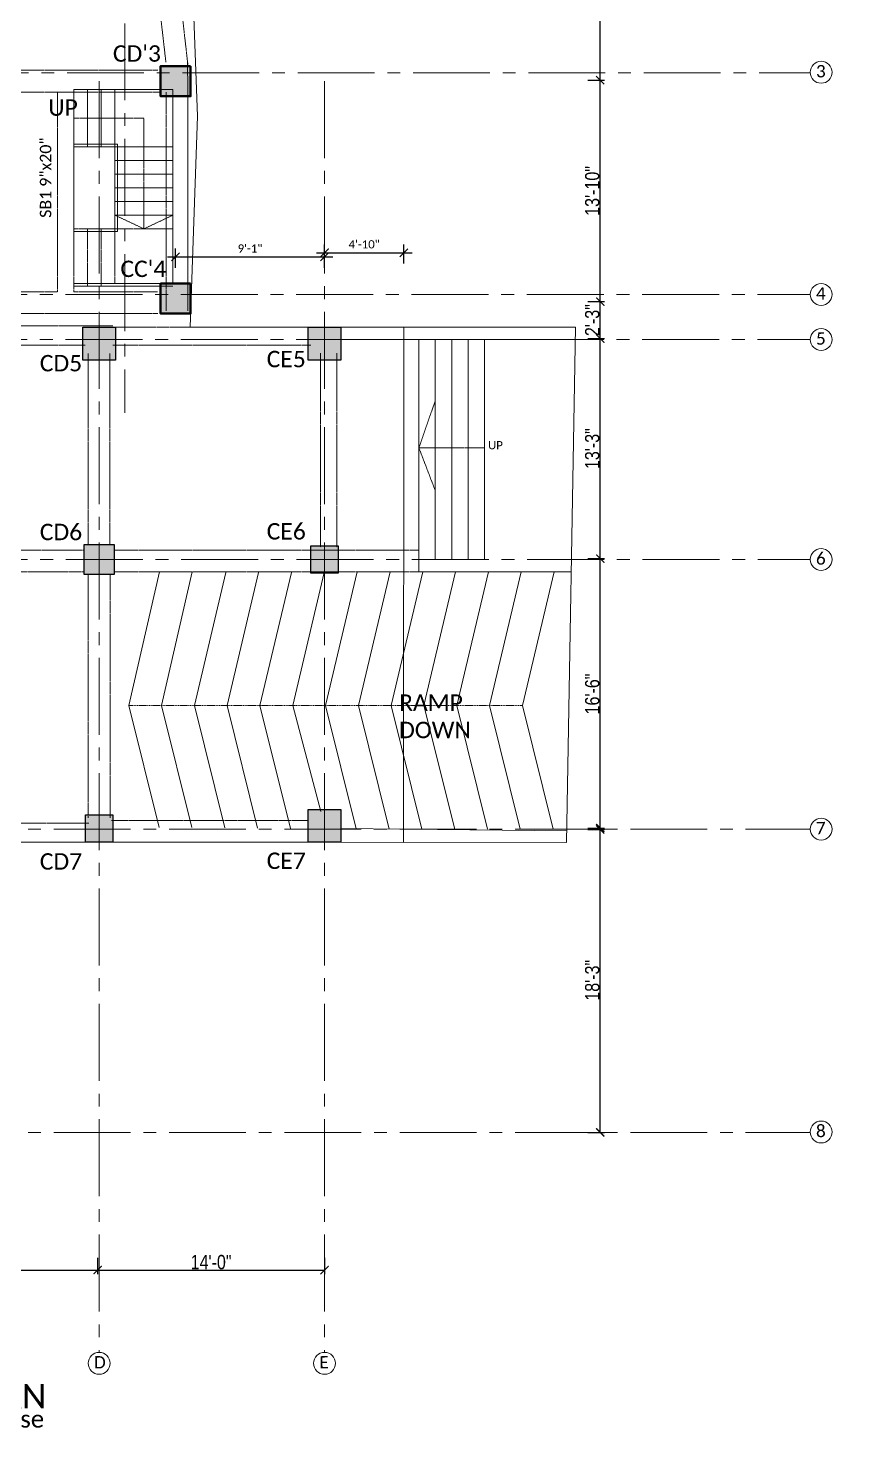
# Model space of a CAD drawing. Header units: inches. Extents: x 0 to 162649, y -36601 to -26324.
# Drawn here: x 149751 to 150364, y -32313 to -31286 of the extents above; entities that cross this region are included whole.
import ezdxf

# ---------------------------------------------------------------- set-up
doc = ezdxf.new("R2010")
doc.units = ezdxf.units.IN
doc.header["$MEASUREMENT"] = 0
for name, pattern in [('CENTER2', [1.125, 0.75, -0.125, 0.125, -0.125]), ('DASHED', [0.75, 0.5, -0.25]), ('PHANTOM2', [1.25, 0.625, -0.125, 0.125, -0.125, 0.125, -0.125])]:
    doc.linetypes.add(name, pattern=pattern)
for name, color, linetype, lineweight in [('Dim', 1, 'Continuous', 13), ('dimention', 1, 'Continuous', 13), ('hatch', 252, 'Continuous', 0), ('Line', 31, 'Continuous', 5), ('OL_AR_Center line', 253, 'CENTER2', 13), ('OL_AR_Hatch', 253, 'Continuous', 0), ('OL_AR_SECTION LINE', 253, 'PHANTOM2', 15), ('OL_AR_SYMBOL', 1, 'Continuous', 5), ('OL_AR_Text', 140, 'Continuous', 5), ('OL_AR_WALL', 255, 'Continuous', 40)]:
    doc.layers.add(name, color=color, linetype=linetype, lineweight=lineweight)
doc.styles.add('1-16 Annotative Text', font='calibri.ttf', dxfattribs={"height": 0.0625})
doc.styles.add('1-8 Annotative Text', font='calibri.ttf', dxfattribs={"height": 0.125})
doc.styles.add('Arial', font='arial.ttf', dxfattribs={"width": 0.8})
doc.dimstyles.new('1-16 Annotative Dimension', dxfattribs={"dimtxt": 0.0625, "dimasz": 0.0625, "dimexe": 0.0625, "dimexo": 0.083333, "dimgap": 0.03125, "dimtad": 1, "dimdec": 0, "dimzin": 0, "dimdsep": 46, "dimlunit": 4, "dimtxsty": '1-16 Annotative Text', "dimblk": 'ARCHTICK', "dimcen": 0.0625, "dimdle": 0.0625, "dimadec": 0, "dimazin": 0, "dimtfac": 1, "dimtdec": 0, "dimtofl": 0, "dimtmove": 0, "dimatfit": 3, "dimfxl": 0.083333, "dimfxlon": 1, "dimtolj": 1, "dimtzin": 0, "dimarcsym": 1})
doc.dimstyles.new('Dim_OLA', dxfattribs={"dimscale": 1.5, "dimtxt": 7, "dimasz": 4, "dimexe": 2, "dimexo": 0.5, "dimgap": 0.3, "dimtad": 1, "dimdec": 0, "dimzin": 0, "dimdsep": 46, "dimlunit": 3, "dimtxsty": 'Arial', "dimblk": 'ARCHTICK', "dimcen": 0.05, "dimadec": 0, "dimazin": 0, "dimtfac": 1, "dimtdec": 0, "dimtix": 1, "dimtmove": 2, "dimatfit": 3, "dimldrblk": 'DOT', "dimfxl": 6, "dimfxlon": 1, "dimtolj": 1, "dimtzin": 0, "dimarcsym": 0})

# ---------------------------------------------------------------- blocks, each defined once
blk = doc.blocks.new('_ArchTick')
at = {"color": 0, "linetype": 'ByBlock', "const_width": 0.15}
blk.add_lwpolyline([(-0.5, -0.5), (0.5, 0.5)], dxfattribs=at)
blk = doc.blocks.new('*D648')
at = {"layer": 'Defpoints', "color": 0, "transparency": 16777216}
for p in [(149980.4, -30890.1), (149956.4, -31504.6), (149980.4, -31504.6)]:
    blk.add_point(p, dxfattribs=at)
at = {"layer": 'OL_AR_Text', "color": 0, "lineweight": -2, "transparency": 16777216}
for p, q in [((149956.4, -30899.1), (149956.4, -30887.1)), ((149980.4, -30899.1), (149980.4, -30887.1)), ((149956.4, -30890.1), (149980.4, -30890.1))]:
    blk.add_line(p, q, dxfattribs=at)
at = {"layer": 'OL_AR_Text', "color": 0, "lineweight": -2, "transparency": 16777216, "xscale": 6, "yscale": 6, "zscale": 6, "rotation": 180}
blk.add_blockref('_ArchTick', (149956.4, -30890.1), dxfattribs=at)
at = {"layer": 'OL_AR_Text', "color": 0, "lineweight": -2, "transparency": 16777216, "xscale": 6, "yscale": 6, "zscale": 6}
blk.add_blockref('_ArchTick', (149980.4, -30890.1), dxfattribs=at)
at = {"layer": 'OL_AR_Text', "color": 0, "transparency": 16777216, "insert": (149968.4, -30884.4), "char_height": 10.5, "attachment_point": 5, "style": 'Arial'}
blk.add_mtext("\\A1;2'", dxfattribs=at)
blk = doc.blocks.new('_Dot')
at = {"color": 0, "linetype": 'ByBlock', "lineweight": -2}
blk.add_line((-0.5, 0), (-1, 0), dxfattribs=at)
at = {"color": 0, "linetype": 'ByBlock', "const_width": 0.5}
blk.add_lwpolyline([(-0.25, 0, 1), (0.25, 0, 1)], format="xyb", close=True, dxfattribs=at)
blk = doc.blocks.new('*D666')
at = {"layer": 'Defpoints', "color": 0, "transparency": 16777216}
for p in [(149875.4, -30889.6), (149850.2, -31123.4), (149875.4, -31353.3)]:
    blk.add_point(p, dxfattribs=at)
at = {"layer": 'OL_AR_Text', "color": 0, "lineweight": -2, "transparency": 16777216}
for p, q in [((149850.2, -30898.6), (149850.2, -30886.6)), ((149875.4, -30898.6), (149875.4, -30886.6)), ((149850.2, -30889.6), (149844.2, -30889.6)), ((149850.2, -30889.6), (149875.4, -30889.6)), ((149875.4, -30889.6), (149881.4, -30889.6))]:
    blk.add_line(p, q, dxfattribs=at)
at = {"layer": 'OL_AR_Text', "color": 0, "lineweight": -2, "transparency": 16777216, "xscale": 6, "yscale": 6, "zscale": 6}
blk.add_blockref('_ArchTick', (149850.2, -30889.6), dxfattribs=at)
at = {"layer": 'OL_AR_Text', "color": 0, "lineweight": -2, "transparency": 16777216, "xscale": 6, "yscale": 6, "zscale": 6, "rotation": 180}
blk.add_blockref('_ArchTick', (149875.4, -30889.6), dxfattribs=at)
at = {"layer": 'OL_AR_Text', "color": 0, "transparency": 16777216, "insert": (149865.3, -30889.6), "char_height": 10.5, "attachment_point": 5, "style": 'Arial'}
blk.add_mtext('\\A1;2\'-1"', dxfattribs=at)
blk = doc.blocks.new('*D667')
at = {"layer": 'Defpoints', "color": 0, "transparency": 16777216}
for p in [(150151.9, -30890.1), (149980.4, -31504.6), (150151.9, -31507.7)]:
    blk.add_point(p, dxfattribs=at)
at = {"layer": 'OL_AR_Text', "color": 0, "lineweight": -2, "transparency": 16777216}
for p, q in [((149980.4, -30899.1), (149980.4, -30887.1)), ((150151.9, -30899.1), (150151.9, -30887.1)), ((149980.4, -30890.1), (150151.9, -30890.1))]:
    blk.add_line(p, q, dxfattribs=at)
at = {"layer": 'OL_AR_Text', "color": 0, "lineweight": -2, "transparency": 16777216, "xscale": 6, "yscale": 6, "zscale": 6, "rotation": 180}
blk.add_blockref('_ArchTick', (149980.4, -30890.1), dxfattribs=at)
at = {"layer": 'OL_AR_Text', "color": 0, "lineweight": -2, "transparency": 16777216, "xscale": 6, "yscale": 6, "zscale": 6}
blk.add_blockref('_ArchTick', (150151.9, -30890.1), dxfattribs=at)
at = {"layer": 'OL_AR_Text', "color": 0, "transparency": 16777216, "insert": (150066.2, -30884.4), "char_height": 10.5, "attachment_point": 5, "style": 'Arial'}
blk.add_mtext('\\A1;14\'-4"', dxfattribs=at)
blk = doc.blocks.new('*D687')
at = {"layer": 'Defpoints', "color": 0, "transparency": 16777216}
for p in [(149968.4, -31453.1), (149859.4, -31472.6), (149968.4, -31504.6)]:
    blk.add_point(p, dxfattribs=at)
at = {"layer": 'dimention', "color": 0, "lineweight": -2, "transparency": 16777216}
for p, q in [((149853.4, -31453.1), (149974.4, -31453.1)), ((149859.4, -31461.1), (149859.4, -31447.1)), ((149968.4, -31461.1), (149968.4, -31447.1))]:
    blk.add_line(p, q, dxfattribs=at)
at = {"layer": 'dimention', "color": 0, "lineweight": -2, "transparency": 16777216, "xscale": 6, "yscale": 6, "zscale": 6, "rotation": 180}
blk.add_blockref('_ArchTick', (149859.4, -31453.1), dxfattribs=at)
at = {"layer": 'dimention', "color": 0, "lineweight": -2, "transparency": 16777216, "xscale": 6, "yscale": 6, "zscale": 6}
blk.add_blockref('_ArchTick', (149968.4, -31453.1), dxfattribs=at)
at = {"layer": 'dimention', "color": 0, "transparency": 16777216, "insert": (149913.9, -31447), "char_height": 6, "attachment_point": 5, "style": '1-16 Annotative Text'}
blk.add_mtext('\\A1;9\'-1"', dxfattribs=at)
blk = doc.blocks.new('*D688')
at = {"layer": 'Defpoints', "color": 0, "transparency": 16777216}
for p in [(150026.4, -31450.1), (149968.4, -31504.6), (150026.4, -31504.6)]:
    blk.add_point(p, dxfattribs=at)
at = {"layer": 'dimention', "color": 0, "lineweight": -2, "transparency": 16777216}
for p, q in [((149962.4, -31450.1), (150032.4, -31450.1)), ((149968.4, -31458.1), (149968.4, -31444.1)), ((150026.4, -31458.1), (150026.4, -31444.1))]:
    blk.add_line(p, q, dxfattribs=at)
at = {"layer": 'dimention', "color": 0, "lineweight": -2, "transparency": 16777216, "xscale": 6, "yscale": 6, "zscale": 6, "rotation": 180}
blk.add_blockref('_ArchTick', (149968.4, -31450.1), dxfattribs=at)
at = {"layer": 'dimention', "color": 0, "lineweight": -2, "transparency": 16777216, "xscale": 6, "yscale": 6, "zscale": 6}
blk.add_blockref('_ArchTick', (150026.4, -31450.1), dxfattribs=at)
at = {"layer": 'dimention', "color": 0, "transparency": 16777216, "insert": (149997.4, -31444), "char_height": 6, "attachment_point": 5, "style": '1-16 Annotative Text'}
blk.add_mtext('\\A1;4\'-10"', dxfattribs=at)
blk = doc.blocks.new('*D707')
at = {"layer": 'Defpoints', "color": 0, "transparency": 16777216}
for p in [(0, -31503.6), (153571.7, -31503.6), (153473.9, -31684.6)]:
    blk.add_point(p, dxfattribs=at)
at = {"layer": 'dimention', "color": 0, "lineweight": -2, "transparency": 16777216}
for p, q in [((153563.7, -31503.6), (153577.7, -31503.6)), ((153571.7, -31690.6), (153571.7, -31497.6)), ((153563.7, -31684.6), (153577.7, -31684.6))]:
    blk.add_line(p, q, dxfattribs=at)
at = {"layer": 'dimention', "color": 0, "lineweight": -2, "transparency": 16777216, "xscale": 6, "yscale": 6, "zscale": 6}
for p, rotation in [((153571.7, -31503.6), 90), ((153571.7, -31684.6), 270)]:
    blk.add_blockref('_ArchTick', p, dxfattribs=dict(at, rotation=rotation))
at = {"layer": 'dimention', "color": 0, "transparency": 16777216, "insert": (153565.7, -31594.1), "char_height": 6, "attachment_point": 5, "rotation": 90, "style": '1-16 Annotative Text'}
blk.add_mtext('\\A1;15\'-1"', dxfattribs=at)
blk = doc.blocks.new('*D1381')
at = {"layer": 'Defpoints', "color": 0, "transparency": 16777216}
for p in [(149980.3, -31871), (150170.1, -31871), (149655.7, -32093.6)]:
    blk.add_point(p, dxfattribs=at)
at = {"layer": 'OL_AR_Text', "color": 0, "lineweight": -2, "transparency": 16777216}
for p, q in [((150161.1, -31871), (150173.1, -31871)), ((150170.1, -32093.6), (150170.1, -31871)), ((150161.1, -32093.6), (150173.1, -32093.6))]:
    blk.add_line(p, q, dxfattribs=at)
at = {"layer": 'OL_AR_Text', "color": 0, "lineweight": -2, "transparency": 16777216, "xscale": 6, "yscale": 6, "zscale": 6}
for p, rotation in [((150170.1, -31871), 90), ((150170.1, -32093.6), 270)]:
    blk.add_blockref('_ArchTick', p, dxfattribs=dict(at, rotation=rotation))
at = {"layer": 'OL_AR_Text', "color": 0, "transparency": 16777216, "insert": (150164.3, -31982.3), "char_height": 10.5, "attachment_point": 5, "rotation": 90, "style": 'Arial'}
blk.add_mtext('\\A1;18\'-3"', dxfattribs=at)
blk = doc.blocks.new('*D1382')
at = {"layer": 'Defpoints', "color": 0, "transparency": 16777216}
for p in [(149870.8, -31485.9), (150170.1, -31485.9), (149978.3, -31512.9)]:
    blk.add_point(p, dxfattribs=at)
at = {"layer": 'OL_AR_Text', "color": 0, "lineweight": -2, "transparency": 16777216}
for p, q in [((150161.1, -31485.9), (150173.1, -31485.9)), ((150170.1, -31512.9), (150170.1, -31485.9)), ((150161.1, -31512.9), (150173.1, -31512.9))]:
    blk.add_line(p, q, dxfattribs=at)
at = {"layer": 'OL_AR_Text', "color": 0, "lineweight": -2, "transparency": 16777216, "xscale": 6, "yscale": 6, "zscale": 6}
for p, rotation in [((150170.1, -31485.9), 90), ((150170.1, -31512.9), 270)]:
    blk.add_blockref('_ArchTick', p, dxfattribs=dict(at, rotation=rotation))
at = {"layer": 'OL_AR_Text', "color": 0, "transparency": 16777216, "insert": (150164.3, -31499.4), "char_height": 10.5, "width": 22.473, "attachment_point": 5, "rotation": 90, "style": 'Arial'}
blk.add_mtext('\\A1;2\'-3"', dxfattribs=at)
blk = doc.blocks.new('*D1383')
at = {"layer": 'Defpoints', "color": 0, "transparency": 16777216}
for p in [(149868.4, -31323.9), (150170.1, -31323.9), (149870.8, -31485.9)]:
    blk.add_point(p, dxfattribs=at)
at = {"layer": 'OL_AR_Text', "color": 0, "lineweight": -2, "transparency": 16777216}
for p, q in [((150161.1, -31323.9), (150173.1, -31323.9)), ((150170.1, -31485.9), (150170.1, -31323.9)), ((150161.1, -31485.9), (150173.1, -31485.9))]:
    blk.add_line(p, q, dxfattribs=at)
at = {"layer": 'OL_AR_Text', "color": 0, "lineweight": -2, "transparency": 16777216, "xscale": 6, "yscale": 6, "zscale": 6}
for p, rotation in [((150170.1, -31323.9), 90), ((150170.1, -31485.9), 270)]:
    blk.add_blockref('_ArchTick', p, dxfattribs=dict(at, rotation=rotation))
at = {"layer": 'OL_AR_Text', "color": 0, "transparency": 16777216, "insert": (150164.3, -31404.9), "char_height": 10.5, "attachment_point": 5, "rotation": 90, "style": 'Arial'}
blk.add_mtext('\\A1;13\'-10"', dxfattribs=at)
blk = doc.blocks.new('*D1364')
at = {"layer": 'Defpoints', "color": 0, "transparency": 16777216}
for p in [(149847.9, -31125.9), (150170.1, -31125.9), (149868.4, -31323.9)]:
    blk.add_point(p, dxfattribs=at)
at = {"layer": 'OL_AR_Text', "color": 0, "lineweight": -2, "transparency": 16777216}
for p, q in [((150161.1, -31125.9), (150173.1, -31125.9)), ((150170.1, -31323.9), (150170.1, -31125.9)), ((150161.1, -31323.9), (150173.1, -31323.9))]:
    blk.add_line(p, q, dxfattribs=at)
at = {"layer": 'OL_AR_Text', "color": 0, "lineweight": -2, "transparency": 16777216, "xscale": 6, "yscale": 6, "zscale": 6}
for p, rotation in [((150170.1, -31125.9), 90), ((150170.1, -31323.9), 270)]:
    blk.add_blockref('_ArchTick', p, dxfattribs=dict(at, rotation=rotation))
at = {"layer": 'OL_AR_Text', "color": 0, "transparency": 16777216, "insert": (150164.3, -31224.9), "char_height": 10.5, "attachment_point": 5, "rotation": 90, "style": 'Arial'}
blk.add_mtext('\\A1;16\'-4"', dxfattribs=at)
blk = doc.blocks.new('*D1367')
at = {"layer": 'Defpoints', "color": 0, "transparency": 16777216}
for p in [(149802.4, -32092.9), (149643.7, -32105.6), (149802.4, -32194.3)]:
    blk.add_point(p, dxfattribs=at)
at = {"layer": 'OL_AR_Text', "color": 0, "lineweight": -2, "transparency": 16777216}
for p, q in [((149643.7, -32185.3), (149643.7, -32197.3)), ((149802.4, -32185.3), (149802.4, -32197.3)), ((149643.7, -32194.3), (149802.4, -32194.3))]:
    blk.add_line(p, q, dxfattribs=at)
at = {"layer": 'OL_AR_Text', "color": 0, "lineweight": -2, "transparency": 16777216, "xscale": 6, "yscale": 6, "zscale": 6, "rotation": 180}
blk.add_blockref('_ArchTick', (149643.7, -32194.3), dxfattribs=at)
at = {"layer": 'OL_AR_Text', "color": 0, "lineweight": -2, "transparency": 16777216, "xscale": 6, "yscale": 6, "zscale": 6}
blk.add_blockref('_ArchTick', (149802.4, -32194.3), dxfattribs=at)
at = {"layer": 'OL_AR_Text', "color": 0, "transparency": 16777216, "insert": (149723, -32188.5), "char_height": 10.5, "attachment_point": 5, "style": 'Arial'}
blk.add_mtext('\\A1;13\'-3"', dxfattribs=at)
blk = doc.blocks.new('*D1368')
at = {"layer": 'Defpoints', "color": 0, "transparency": 16777216}
for p in [(149802.4, -32092.9), (149968.4, -32092.9), (149968.4, -32194.3)]:
    blk.add_point(p, dxfattribs=at)
at = {"layer": 'OL_AR_Text', "color": 0, "lineweight": -2, "transparency": 16777216}
for p, q in [((149802.4, -32185.3), (149802.4, -32197.3)), ((149968.4, -32185.3), (149968.4, -32197.3)), ((149802.4, -32194.3), (149968.4, -32194.3))]:
    blk.add_line(p, q, dxfattribs=at)
at = {"layer": 'OL_AR_Text', "color": 0, "lineweight": -2, "transparency": 16777216, "xscale": 6, "yscale": 6, "zscale": 6, "rotation": 180}
blk.add_blockref('_ArchTick', (149802.4, -32194.3), dxfattribs=at)
at = {"layer": 'OL_AR_Text', "color": 0, "lineweight": -2, "transparency": 16777216, "xscale": 6, "yscale": 6, "zscale": 6}
blk.add_blockref('_ArchTick', (149968.4, -32194.3), dxfattribs=at)
at = {"layer": 'OL_AR_Text', "color": 0, "transparency": 16777216, "insert": (149885.4, -32188.5), "char_height": 10.5, "attachment_point": 5, "style": 'Arial'}
blk.add_mtext('\\A1;14\'-0"', dxfattribs=at)
blk = doc.blocks.new('*D1371')
at = {"layer": 'Defpoints', "color": 0, "transparency": 16777216}
for p in [(149978.3, -31673.9), (150170.1, -31673.9), (149980.3, -31872)]:
    blk.add_point(p, dxfattribs=at)
at = {"layer": 'OL_AR_Text', "color": 0, "lineweight": -2, "transparency": 16777216}
for p, q in [((150161.1, -31673.9), (150173.1, -31673.9)), ((150170.1, -31872), (150170.1, -31673.9)), ((150161.1, -31872), (150173.1, -31872))]:
    blk.add_line(p, q, dxfattribs=at)
at = {"layer": 'OL_AR_Text', "color": 0, "lineweight": -2, "transparency": 16777216, "xscale": 6, "yscale": 6, "zscale": 6}
for p, rotation in [((150170.1, -31673.9), 90), ((150170.1, -31872), 270)]:
    blk.add_blockref('_ArchTick', p, dxfattribs=dict(at, rotation=rotation))
at = {"layer": 'OL_AR_Text', "color": 0, "transparency": 16777216, "insert": (150164.3, -31772.9), "char_height": 10.5, "attachment_point": 5, "rotation": 90, "style": 'Arial'}
blk.add_mtext('\\A1;16\'-6"', dxfattribs=at)
blk = doc.blocks.new('*D1372')
at = {"layer": 'Defpoints', "color": 0, "transparency": 16777216}
for p in [(149980.3, -31512.9), (150170.1, -31512.9), (149978.3, -31673.9)]:
    blk.add_point(p, dxfattribs=at)
at = {"layer": 'OL_AR_Text', "color": 0, "lineweight": -2, "transparency": 16777216}
for p, q in [((150161.1, -31512.9), (150173.1, -31512.9)), ((150170.1, -31673.9), (150170.1, -31512.9)), ((150161.1, -31673.9), (150173.1, -31673.9))]:
    blk.add_line(p, q, dxfattribs=at)
at = {"layer": 'OL_AR_Text', "color": 0, "lineweight": -2, "transparency": 16777216, "xscale": 6, "yscale": 6, "zscale": 6}
for p, rotation in [((150170.1, -31512.9), 90), ((150170.1, -31673.9), 270)]:
    blk.add_blockref('_ArchTick', p, dxfattribs=dict(at, rotation=rotation))
at = {"layer": 'OL_AR_Text', "color": 0, "transparency": 16777216, "insert": (150164.3, -31593.4), "char_height": 10.5, "attachment_point": 5, "rotation": 90, "style": 'Arial'}
blk.add_mtext('\\A1;13\'-3"', dxfattribs=at)

msp = doc.modelspace()

# ---------------------------------------------------------------- hatches: boundary and pattern name
at = {"layer": 'hatch'}
h = msp.add_hatch(color=256, dxfattribs=at)
h.dxf.hatch_style = 1
h.paths.add_polyline_path([(149815.49, -31504.63), (149815.49, -31528.63), (149791.49, -31528.63), (149791.49, -31504.63)])
h = msp.add_hatch(color=256, dxfattribs=at)
h.dxf.hatch_style = 1
h.paths.add_polyline_path([(149980.4, -31504.63), (149980.4, -31528.63), (149956.4, -31528.63), (149956.4, -31504.63)])
h = msp.add_hatch(color=256, dxfattribs=at)
h.dxf.hatch_style = 1
h.paths.add_polyline_path([(149814.41, -31663.57), (149814.41, -31685.57), (149792.41, -31685.57), (149792.41, -31663.57)])
h = msp.add_hatch(color=256, dxfattribs=at)
h.dxf.hatch_style = 1
h.paths.add_polyline_path([(149978.33, -31664.57), (149978.33, -31684.57), (149958.33, -31684.57), (149958.33, -31664.57)])
h = msp.add_hatch(color=256, dxfattribs=at)
h.dxf.hatch_style = 1
h.paths.add_polyline_path([(149813.49, -31861.38), (149813.49, -31881.38), (149793.49, -31881.38), (149793.49, -31861.38)])
h = msp.add_hatch(color=256, dxfattribs=at)
h.dxf.hatch_style = 1
h.paths.add_polyline_path([(149980.33, -31857.38), (149980.33, -31881.38), (149956.33, -31881.38), (149956.33, -31857.38)])
at = {"layer": 'OL_AR_Text'}
h = msp.add_hatch(color=256, dxfattribs=at)
h.dxf.hatch_style = 1
h.paths.add_polyline_path([(149870.41, -31313.63), (149870.41, -31335.63), (149848.41, -31335.63), (149848.41, -31313.63)])
h = msp.add_hatch(color=256, dxfattribs=at)
h.dxf.hatch_style = 1
h.paths.add_polyline_path([(149870.41, -31472.63), (149870.41, -31494.63), (149848.41, -31494.63), (149848.41, -31472.63)])

# ---------------------------------------------------------------- linework, layer by layer
for points in [[(149815.49, -31504.63), (149815.49, -31528.63), (149791.49, -31528.63), (149791.49, -31504.63), (149815.49, -31504.63)], [(149980.4, -31504.63), (149980.4, -31528.63), (149956.4, -31528.63), (149956.4, -31504.63), (149980.4, -31504.63)], [(149814.41, -31663.57), (149814.41, -31685.57), (149792.41, -31685.57), (149792.41, -31663.57), (149814.41, -31663.57)], [(149978.33, -31664.57), (149978.33, -31684.57), (149958.33, -31684.57), (149958.33, -31664.57), (149978.33, -31664.57)], [(149813.49, -31861.38), (149813.49, -31881.38), (149793.49, -31881.38), (149793.49, -31861.38), (149813.49, -31861.38)], [(149980.33, -31857.38), (149980.33, -31881.38), (149956.33, -31881.38), (149956.33, -31857.38), (149980.33, -31857.38)]]:
    msp.add_lwpolyline(points)
at = {"layer": 'Dim'}
msp.add_line((149785, -31372.63), (149785, -31432.63), dxfattribs=at)
at = {"layer": 'dimention'}
for centre in [(150331.7, -31318.11), (150331.72, -31480.63), (150331.72, -31513.63), (150331.68, -31674.51), (150331.72, -31871.75), (150331.71, -32093.27), (149968.4, -32262.47)]:
    msp.add_circle(centre, 8, dxfattribs=at)
at = {"layer": 'Line'}
msp.add_line((149743.33, -31881.38), (150145.34, -31881.57), dxfattribs=at)
msp.add_lwpolyline([(149075.53, -32176.78), (149076.74, -31477.63), (149619.39, -31477.63), (149619.39, -30911.63), (149832.29, -30911.63), (149850.17, -31120.35), (149866.85, -31119.32), (149875.41, -31350.31), (149870.1, -31504.63), (150026.4, -31504.63), (150026.23, -31881.52), (149743.33, -31881.38), (149733.38, -32162.69)], close=True, dxfattribs=at)
at = {"layer": 'OL_AR_Center line', "ltscale": 75}
for p, q in [((149822.33, -30776.13), (149822.33, -31567.11)), ((148936.24, -31318.63), (150323.72, -31318.63)), ((149803.49, -31324.63), (149803.49, -32254.47)), ((149968.4, -31324.63), (149968.4, -32254.47)), ((148935.16, -31480.63), (150323.72, -31480.63)), ((148935.16, -31513.63), (150323.72, -31513.63)), ((148935.4, -31674.57), (150323.72, -31674.57)), ((148926.48, -31871.66), (150323.72, -31871.66)), ((148926.48, -31871.75), (150323.72, -31871.75)), ((148926.48, -32093.63), (150323.72, -32093.63))]:
    msp.add_line(p, q, dxfattribs=at)
at = {"layer": 'OL_AR_Hatch'}
for p, q in [((149785, -31372.63), (149785, -31330.63)), ((149795, -31372.63), (149795, -31330.63)), ((149805, -31372.63), (149805, -31330.63)), ((149815, -31432.63), (149815, -31330.63)), ((149785, -31370.63), (149817, -31370.63)), ((149817, -31434.63), (149817, -31370.63)), ((149785, -31372.63), (149857.47, -31372.63)), ((149815, -31382.63), (149857.47, -31382.63)), ((149815, -31392.63), (149857.47, -31392.63)), ((149815, -31402.63), (149857.47, -31402.63)), ((149815, -31412.63), (149857.47, -31412.63)), ((149815, -31422.63), (149857.47, -31422.63)), ((149785, -31434.63), (149817, -31434.63)), ((149785, -31472.63), (149857.47, -31472.63)), ((149785, -31474.63), (149857.47, -31474.63)), ((149978.33, -31513.63), (150151.98, -31513.63)), ((150037.4, -31674.57), (150037.4, -31513.63)), ((150049.4, -31674.57), (150049.4, -31513.63)), ((150061.4, -31674.57), (150061.4, -31513.63)), ((150073.4, -31674.57), (150073.4, -31513.63)), ((150085.4, -31674.57), (150085.4, -31513.63)), ((149980.33, -31871.19), (150145.5, -31872.94))]:
    msp.add_line(p, q, dxfattribs=at)
for points in [[(149868.11, -31310.63), (149868.41, -31330.63), (149868.41, -31492.63)], [(149785, -31330.63), (149857.47, -31330.63), (149857.47, -31472.63)], [(149978.33, -31504.63), (150151.98, -31504.63), (150145.34, -31881.57), (149980.33, -31881.38)], [(149847.59, -31683.57), (149825.14, -31781.28)], [(149871.59, -31683.57), (149849.14, -31781.28)], [(149896.19, -31683.95), (149873.14, -31781.28)], [(149920.19, -31683.95), (149897.14, -31781.28)], [(149944.19, -31683.95), (149921.14, -31781.28)], [(149968.19, -31683.95), (149945.14, -31781.28)], [(149992.28, -31683.57), (149969.14, -31781.28)], [(150016.28, -31683.57), (149993.14, -31781.28)], [(150040.28, -31683.57), (150017.14, -31781.28)], [(150037.33, -31683.57), (150148.99, -31683.57)], [(150064.28, -31683.57), (150041.14, -31781.28)], [(150088.28, -31683.57), (150065.14, -31781.28)], [(150112.28, -31683.57), (150089.14, -31781.28)], [(150136.28, -31683.57), (150113.14, -31781.28)], [(149847.33, -31870.61), (149825.14, -31781.28)], [(149871.33, -31870.61), (149849.14, -31781.28)], [(149895.38, -31870.82), (149873.14, -31781.28)], [(149919.43, -31871.02), (149897.14, -31781.28)], [(149943.48, -31871.22), (149921.14, -31781.28)], [(149965.66, -31858.89), (149945.14, -31781.28)], [(149991.58, -31871.63), (149969.14, -31781.28)], [(150015.59, -31871.66), (149993.14, -31781.28)], [(150039.59, -31871.66), (150017.14, -31781.28)], [(150063.59, -31871.66), (150041.14, -31781.28)], [(150087.59, -31871.66), (150065.14, -31781.28)], [(150111.59, -31871.66), (150089.14, -31781.28)], [(150135.59, -31871.66), (150113.14, -31781.28)], [(149980.33, -31881.38), (149643.62, -31881.38)]]:
    msp.add_lwpolyline(points, dxfattribs=at)
at = {"layer": 'OL_AR_SECTION LINE'}
msp.add_line((150113.14, -31781.28), (149825.14, -31781.28), dxfattribs=at)
at = {"layer": 'OL_AR_SYMBOL', "linetype": 'DASHED'}
for p, q in [((149773, -31478.63), (149773, -31332.63)), ((149785, -31372.63), (149785, -31332.63)), ((149785, -31478.63), (149785, -31432.63)), ((149785, -31432.63), (149857.47, -31432.63)), ((149795, -31474.63), (149795, -31432.63)), ((149805, -31474.63), (149805, -31432.63)), ((149815, -31472.63), (149815, -31432.63)), ((149958.33, -31504.63), (149813.41, -31504.63)), ((150037.4, -31592.79), (150085.4, -31592.79)), ((149652.18, -31667.57), (149792.15, -31667.57)), ((149814.16, -31667.57), (150037.33, -31667.57)), ((149643.7, -31683.57), (149792.15, -31683.57)), ((149814.16, -31683.57), (150037.33, -31683.57))]:
    msp.add_line(p, q, dxfattribs=at)
for points in [[(149832.07, -31134.63), (149852.31, -31310.63)], [(149848.17, -31134.63), (149868.41, -31312.63)], [(149672.64, -31316.63), (149846.41, -31316.63)], [(149672.64, -31332.63), (149848.41, -31332.63)], [(149852.41, -31332.63), (149852.41, -31332.63), (149852.41, -31492.63)], [(149836.24, -31432.63), (149836.24, -31351.63), (149785, -31351.63)], [(149815, -31422.63), (149836.24, -31432.63), (149857.47, -31422.63)], [(149672.64, -31478.63), (149773, -31478.63)], [(149785, -31478.63), (149846.41, -31478.63)], [(149672.64, -31494.63), (149846.41, -31494.63)], [(149655.62, -31503.63), (149813.41, -31503.63)], [(149655.62, -31517.63), (149793.41, -31517.63)], [(149795.45, -31663.82), (149795.41, -31523.63)], [(149811.41, -31663.82), (149811.41, -31523.63)], [(149813.41, -31517.63), (149958.33, -31517.63)], [(149965.33, -31523.63), (149965.33, -31665.57)], [(149977.33, -31523.63), (149977.33, -31665.57)], [(150049.4, -31558.45), (150037.4, -31592.79), (150049.4, -31624.13)], [(150037.33, -31671.57), (150037.33, -31683.57)], [(149795.49, -31863.39), (149795.45, -31685.32)], [(149811.49, -31863.38), (149811.45, -31685.32)], [(149795.84, -31867.35), (149654.1, -31867.35)], [(149956.33, -31865.38), (149812.34, -31865.38)]]:
    msp.add_lwpolyline(points, dxfattribs=at)
at = {"layer": 'OL_AR_Text'}
msp.add_circle((149803.49, -32262.47), 8, dxfattribs=at)
at = {"layer": 'OL_AR_WALL'}
for points in [[(149870.41, -31313.63), (149870.41, -31335.63), (149848.41, -31335.63), (149848.41, -31313.63), (149870.41, -31313.63)], [(149870.41, -31313.63), (149870.41, -31335.63), (149848.41, -31335.63), (149848.41, -31313.63), (149870.41, -31313.63)], [(149870.41, -31472.63), (149870.41, -31494.63), (149848.41, -31494.63), (149848.41, -31472.63), (149870.41, -31472.63)], [(149870.41, -31472.63), (149870.41, -31494.63), (149848.41, -31494.63), (149848.41, -31472.63), (149870.41, -31472.63)]]:
    msp.add_lwpolyline(points, dxfattribs=at)

# ---------------------------------------------------------------- texts
at = {"layer": 'dimention', "style": '1-16 Annotative Text'}
for s, p in [('3', (150327.98, -31321.92)), ('4', (150328, -31484.45)), ('5', (150328, -31517.45)), ('6', (150327.96, -31678.33)), ('7', (150327.96, -31875.51)), ('8', (150327.99, -32097.09)), ('D', (149799.77, -32266.29)), ('E', (149964.68, -32266.29))]:
    msp.add_text(s, height=9, rotation=1, dxfattribs=at).set_placement(p)
at = {"layer": 'OL_AR_Text', "char_height": 12, "attachment_point": 1, "style": '1-8 Annotative Text'}
for s, insert in [("CD'3", (149813.58, -31298.39)), ("CC'4", (149819.08, -31455.89)), ('CD5', (149760.08, -31524.89)), ('CE5', (149926.08, -31521.89)), ('CD6', (149760.08, -31648.39)), ('CE6', (149926.08, -31647.89)), ('CD7', (149760.08, -31889.37)), ('CE7', (149926.08, -31888.87))]:
    msp.add_mtext(s, dxfattribs=dict(at, insert=insert))
at = {"layer": 'OL_AR_Text', "width": 56.506, "attachment_point": 1}
for s, insert, char_height, style in [('\\A1;UP', (149766.21, -31337.94), 12, '1-8 Annotative Text'), ('\\A1;UP', (150087.99, -31587.91), 6, '1-16 Annotative Text'), ('\\A1;RAMP DOWN', (150022.91, -31773.21), 12, '1-8 Annotative Text')]:
    msp.add_mtext(s, dxfattribs=dict(at, insert=insert, char_height=char_height, style=style))
at = {"layer": 'OL_AR_Text', "insert": (149760.09, -31424.59), "char_height": 8.4, "attachment_point": 1, "rotation": 90, "style": '1-8 Annotative Text'}
msp.add_mtext('SB1 9"x20"', dxfattribs=at)
at = {"layer": 'OL_AR_Text', "attachment_point": 1, "style": '1-8 Annotative Text'}
for s, insert, char_height in [('GROUND FLOOR BEAM LAYOUT PLAN', (149335.92, -32277.51), 18), ('All beam sizes are 16" x 20" unless noted ptherwise', (149352.8, -32296.91), 12.6)]:
    msp.add_mtext_dynamic_manual_height_columns(s, width=432.2308, gutter_width=60, heights=[0], dxfattribs=dict(at, insert=insert, char_height=char_height))

# ---------------------------------------------------------------- dimensions: what is measured, and where the dimension line sits
at = {"layer": 'dimention'}
for base, p1, p2, override, picture, middle in [((149968.4, -31453.11), (149859.41, -31472.63), (149968.4, -31504.63), {"dimscale": 0, "dimtix": 0, "dimtofl": 0, "dimtmove": 0, "dimatfit": 3}, '*D687', (149913.91, -31447.04)), ((150026.4, -31450.11), (149968.4, -31504.63), (150026.4, -31504.63), {"dimscale": 0, "dimtix": 0, "dimtofl": 0, "dimtmove": 1, "dimatfit": 3}, '*D688', (149997.4, -31444.04))]:
    dim = msp.add_linear_dim(base=base, p1=p1, p2=p2, dimstyle='1-16 Annotative Dimension', override=override, dxfattribs=at)
    dim.commit()
    dim.dimension.update_dxf_attribs({"geometry": picture, "text_midpoint": middle})
dim = msp.add_linear_dim(base=(153571.7, -31503.63), p1=(153473.86, -31684.57), p2=(0, -31503.63), angle=90, dimstyle='1-16 Annotative Dimension', override={"dimscale": 0, "dimtix": 0, "dimtofl": 0, "dimtmove": 0, "dimatfit": 3}, dxfattribs=at)
dim.commit()
dim.dimension.update_dxf_attribs({"geometry": '*D707', "text_midpoint": (153565.65, -31594.1)})
at = {"layer": 'OL_AR_Text'}
for base, p1, p2, picture, middle in [((149980.4, -30890.13), (149956.4, -31504.63), (149980.4, -31504.63), '*D648', (149968.4, -30884.41)), ((150151.93, -30890.13), (149980.4, -31504.63), (150151.93, -31507.69), '*D667', (150066.17, -30884.41)), ((149802.39, -32194.34), (149643.7, -32105.63), (149802.39, -32092.91), '*D1367', (149723.04, -32188.52))]:
    dim = msp.add_linear_dim(base=base, p1=p1, p2=p2, dimstyle='Dim_OLA', dxfattribs=at)
    dim.commit()
    dim.dimension.update_dxf_attribs({"geometry": picture, "text_midpoint": middle})
dim = msp.add_linear_dim(base=(149875.41, -30889.61), p1=(149850.17, -31123.35), p2=(149875.41, -31353.31), dimstyle='Dim_OLA', dxfattribs=at)
dim.commit()
dim.dimension.update_dxf_attribs({"geometry": '*D666', "text_midpoint": (149865.33, -30889.61), "dimtype": 160})
for base, p1, p2, text, picture, middle in [((150170.14, -31125.9), (149868.41, -31323.91), (149847.92, -31125.9), '16\'-4"', '*D1364', (150164.33, -31224.91)), ((150170.14, -31323.91), (149870.76, -31485.91), (149868.41, -31323.91), '13\'-10"', '*D1383', (150164.32, -31404.91)), ((150170.14, -31512.91), (149978.33, -31673.85), (149980.33, -31512.91), '13\'-3"', '*D1372', (150164.32, -31593.38)), ((150170.14, -31871.03), (149655.7, -32093.63), (149980.33, -31871.03), '18\'-3"', '*D1381', (150164.32, -31982.33))]:
    dim = msp.add_linear_dim(base=base, p1=p1, p2=p2, angle=90, text=text, dimstyle='Dim_OLA', dxfattribs=at)
    dim.commit()
    dim.dimension.update_dxf_attribs({"geometry": picture, "text_midpoint": middle})
for base, p1, p2, picture, middle in [((150170.14, -31485.91), (149978.33, -31512.91), (149870.76, -31485.91), '*D1382', (150164.32, -31499.41)), ((150170.14, -31673.85), (149980.33, -31872.03), (149978.33, -31673.85), '*D1371', (150164.33, -31772.94))]:
    dim = msp.add_linear_dim(base=base, p1=p1, p2=p2, angle=90, dimstyle='Dim_OLA', dxfattribs=at)
    dim.commit()
    dim.dimension.update_dxf_attribs({"geometry": picture, "text_midpoint": middle})
dim = msp.add_linear_dim(base=(149968.4, -32194.34), p1=(149802.39, -32092.91), p2=(149968.4, -32092.91), text='14\'-0"', dimstyle='Dim_OLA', dxfattribs=at)
dim.commit()
dim.dimension.update_dxf_attribs({"geometry": '*D1368', "text_midpoint": (149885.4, -32188.53)})

doc.saveas('drawing.dxf')
